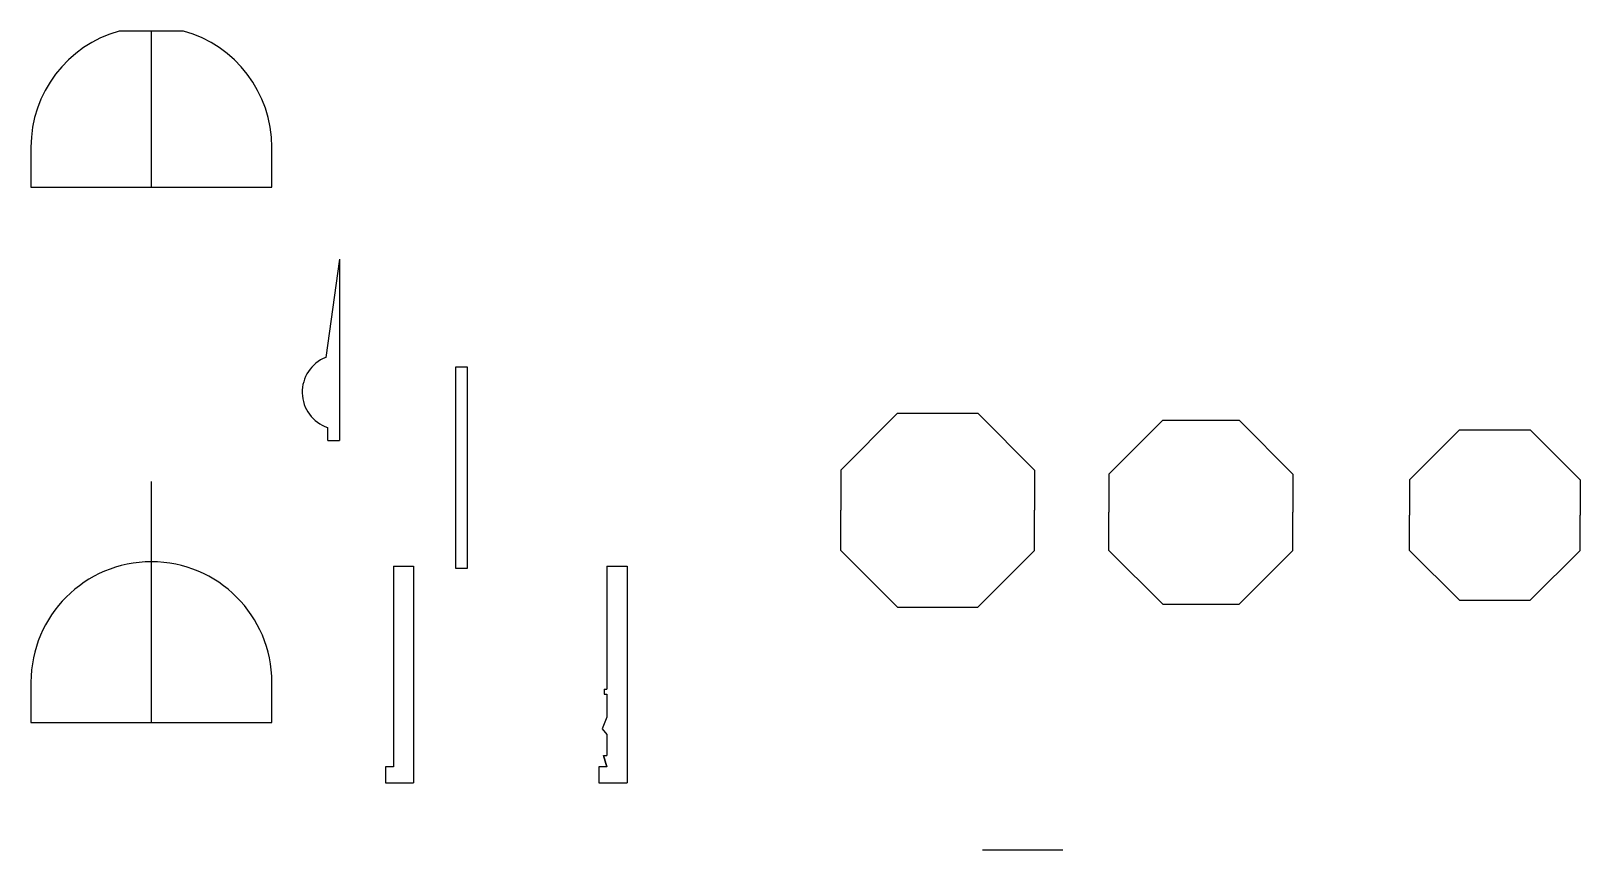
# Model space of a CAD drawing. Header units: inches. Extents: x 0 to 38.6, y -4.2 to 16.2.
import ezdxf

# ---------------------------------------------------------------- set-up
doc = ezdxf.new("R2010")
doc.units = ezdxf.units.IN
doc.header["$LTSCALE"] = 48
doc.header["$MEASUREMENT"] = 0

msp = doc.modelspace()

# ---------------------------------------------------------------- linework, layer by layer
for p, q in [((2.2, 16.212), (3.8, 16.212)), ((3, 12.32), (3, 16.212)), ((0, 13.32), (0, 12.32)), ((6, 12.32), (6, 13.32)), ((0, 12.32), (0, 12.32)), ((0, 12.32), (6, 12.32)), ((0, 12.32), (3, 12.32)), ((7.686, 10.533), (7.346, 8.084)), ((7.686, 10.533), (7.686, 6.017)), ((21.585, 6.697), (20.171, 5.283)), ((21.585, 6.697), (23.585, 6.697)), ((23.585, 6.697), (24.999, 5.283)), ((7.391, 6.017), (7.391, 6.343)), ((28.195, 6.525), (26.852, 5.182)), ((28.195, 6.525), (30.094, 6.525)), ((30.094, 6.525), (31.437, 5.182)), ((35.584, 6.286), (34.34, 5.042)), ((35.584, 6.286), (37.344, 6.286)), ((37.344, 6.286), (38.588, 5.042)), ((7.391, 6.017), (7.686, 6.017)), ((20.171, 5.283), (20.171, 4.283)), ((24.999, 5.283), (24.999, 4.283)), ((26.852, 5.182), (26.852, 4.233)), ((31.437, 5.182), (31.437, 4.233)), ((34.34, 5.042), (34.34, 4.163)), ((38.588, 5.042), (38.588, 4.163)), ((3, -1), (3, 5)), ((20.171, 3.283), (20.171, 4.283)), ((24.999, 3.283), (24.999, 4.283)), ((26.852, 3.283), (26.852, 4.233)), ((31.437, 3.283), (31.437, 4.233)), ((34.34, 3.283), (34.34, 4.163)), ((38.588, 3.283), (38.588, 4.163)), ((21.585, 1.869), (20.171, 3.283)), ((23.585, 1.869), (24.999, 3.283)), ((28.195, 1.94), (26.852, 3.283)), ((30.094, 1.94), (31.437, 3.283)), ((35.584, 2.039), (34.34, 3.283)), ((37.344, 2.039), (38.588, 3.283)), ((9.031, 2.893), (9.031, -2.107)), ((9.031, 2.893), (9.531, 2.893)), ((9.531, 2.893), (9.531, -2.507)), ((14.349, 2.893), (14.349, -0.173)), ((14.349, 2.893), (14.849, 2.893)), ((14.849, 2.893), (14.849, -2.507)), ((28.195, 1.94), (30.094, 1.94)), ((35.584, 2.039), (37.344, 2.039)), ((21.585, 1.869), (23.585, 1.869)), ((0, 0), (0, -1)), ((6, -1), (6, 0)), ((14.281, -0.173), (14.281, -0.293)), ((14.281, -0.173), (14.349, -0.173)), ((14.281, -0.293), (14.349, -0.293)), ((14.349, -0.293), (14.349, -0.869)), ((0, -1), (0, -1)), ((0, -1), (6, -1)), ((14.349, -0.869), (14.232, -1.164)), ((14.232, -1.164), (14.349, -1.297)), ((14.349, -1.297), (14.349, -1.825)), ((14.349, -2.107), (14.258, -1.825)), ((14.258, -1.825), (14.349, -2.107)), ((14.258, -1.825), (14.349, -2.107)), ((14.349, -2.107), (14.258, -1.825)), ((14.258, -1.825), (14.349, -2.107)), ((14.258, -1.825), (14.349, -1.825)), ((9.031, -2.107), (8.831, -2.107)), ((8.831, -2.107), (8.831, -2.507)), ((14.349, -2.107), (14.149, -2.107)), ((14.149, -2.107), (14.149, -2.507)), ((14.349, -2.107), (14.349, -2.107)), ((8.831, -2.507), (9.531, -2.507)), ((14.149, -2.507), (14.849, -2.507)), ((23.705, -4.176), (25.705, -4.176))]:
    msp.add_line(p, q)
msp.add_lwpolyline([(10.576, 2.843), (10.876, 2.843), (10.876, 7.843), (10.576, 7.843)], close=True)
for centre, radius, start, end in [((3, 13.32), 3, 105.4605, 180), ((3, 13.32), 3, 0, 74.5395), ((7.682, 7.222), 0.926, 111.3157, 251.6469), ((3, 0), 3, 0, 180)]:
    msp.add_arc(centre, radius, start, end)

doc.saveas('drawing.dxf')
